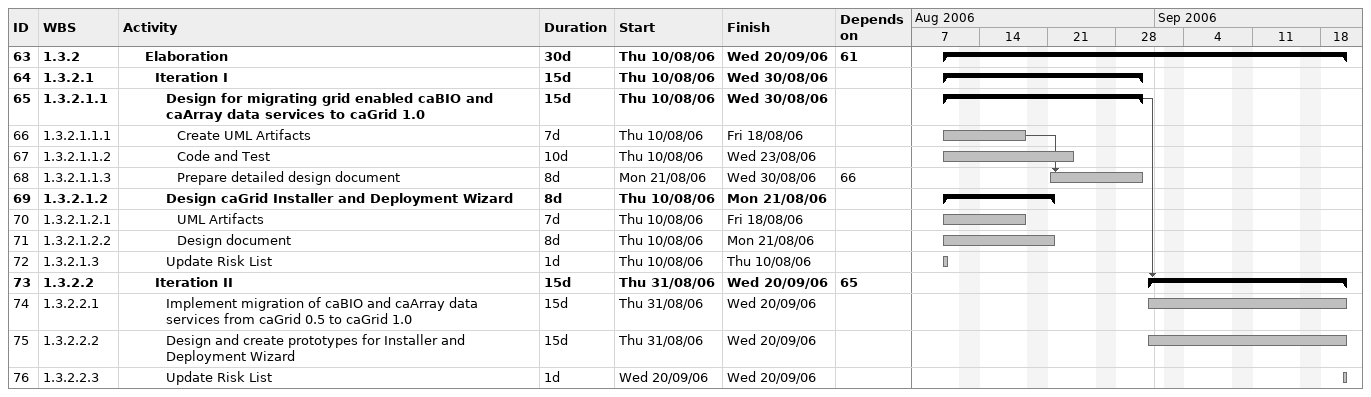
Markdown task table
| ID | WBS | Task | Duration | Start | Finish | Predecessors |
|---|---|---|---|---|---|---|
| 63 | 1.3.2 | **Elaboration** | 30d | 2006-08-10 | 2006-09-20 | 61 |
| 64 | 1.3.2.1 | **Iteration I** | 15d | 2006-08-10 | 2006-08-30 |  |
| 65 | 1.3.2.1.1 | **Design for migrating grid enabled caBIO and caArray data services to caGrid 1.0** | 15d | 2006-08-10 | 2006-08-30 |  |
| 66 | 1.3.2.1.1.1 | Create UML Artifacts | 7d | 2006-08-10 | 2006-08-18 |  |
| 67 | 1.3.2.1.1.2 | Code and Test | 10d | 2006-08-10 | 2006-08-23 |  |
| 68 | 1.3.2.1.1.3 | Prepare detailed design document | 8d | 2006-08-21 | 2006-08-30 | 66 |
| 69 | 1.3.2.1.2 | **Design caGrid Installer and Deployment Wizard** | 8d | 2006-08-10 | 2006-08-21 |  |
| 70 | 1.3.2.1.2.1 | UML Artifacts | 7d | 2006-08-10 | 2006-08-18 |  |
| 71 | 1.3.2.1.2.2 | Design document | 8d | 2006-08-10 | 2006-08-21 |  |
| 72 | 1.3.2.1.3 | Update Risk List | 1d | 2006-08-10 | 2006-08-10 |  |
| 73 | 1.3.2.2 | **Iteration II** | 15d | 2006-08-31 | 2006-09-20 | 65 |
| 74 | 1.3.2.2.1 | Implement migration of caBIO and caArray data services from caGrid 0.5 to caGrid 1.0 | 15d | 2006-08-31 | 2006-09-20 |  |
| 75 | 1.3.2.2.2 | Design and create prototypes for Installer and Deployment Wizard | 15d | 2006-08-31 | 2006-09-20 |  |
| 76 | 1.3.2.2.3 | Update Risk List | 1d | 2006-09-20 | 2006-09-20 |  |
